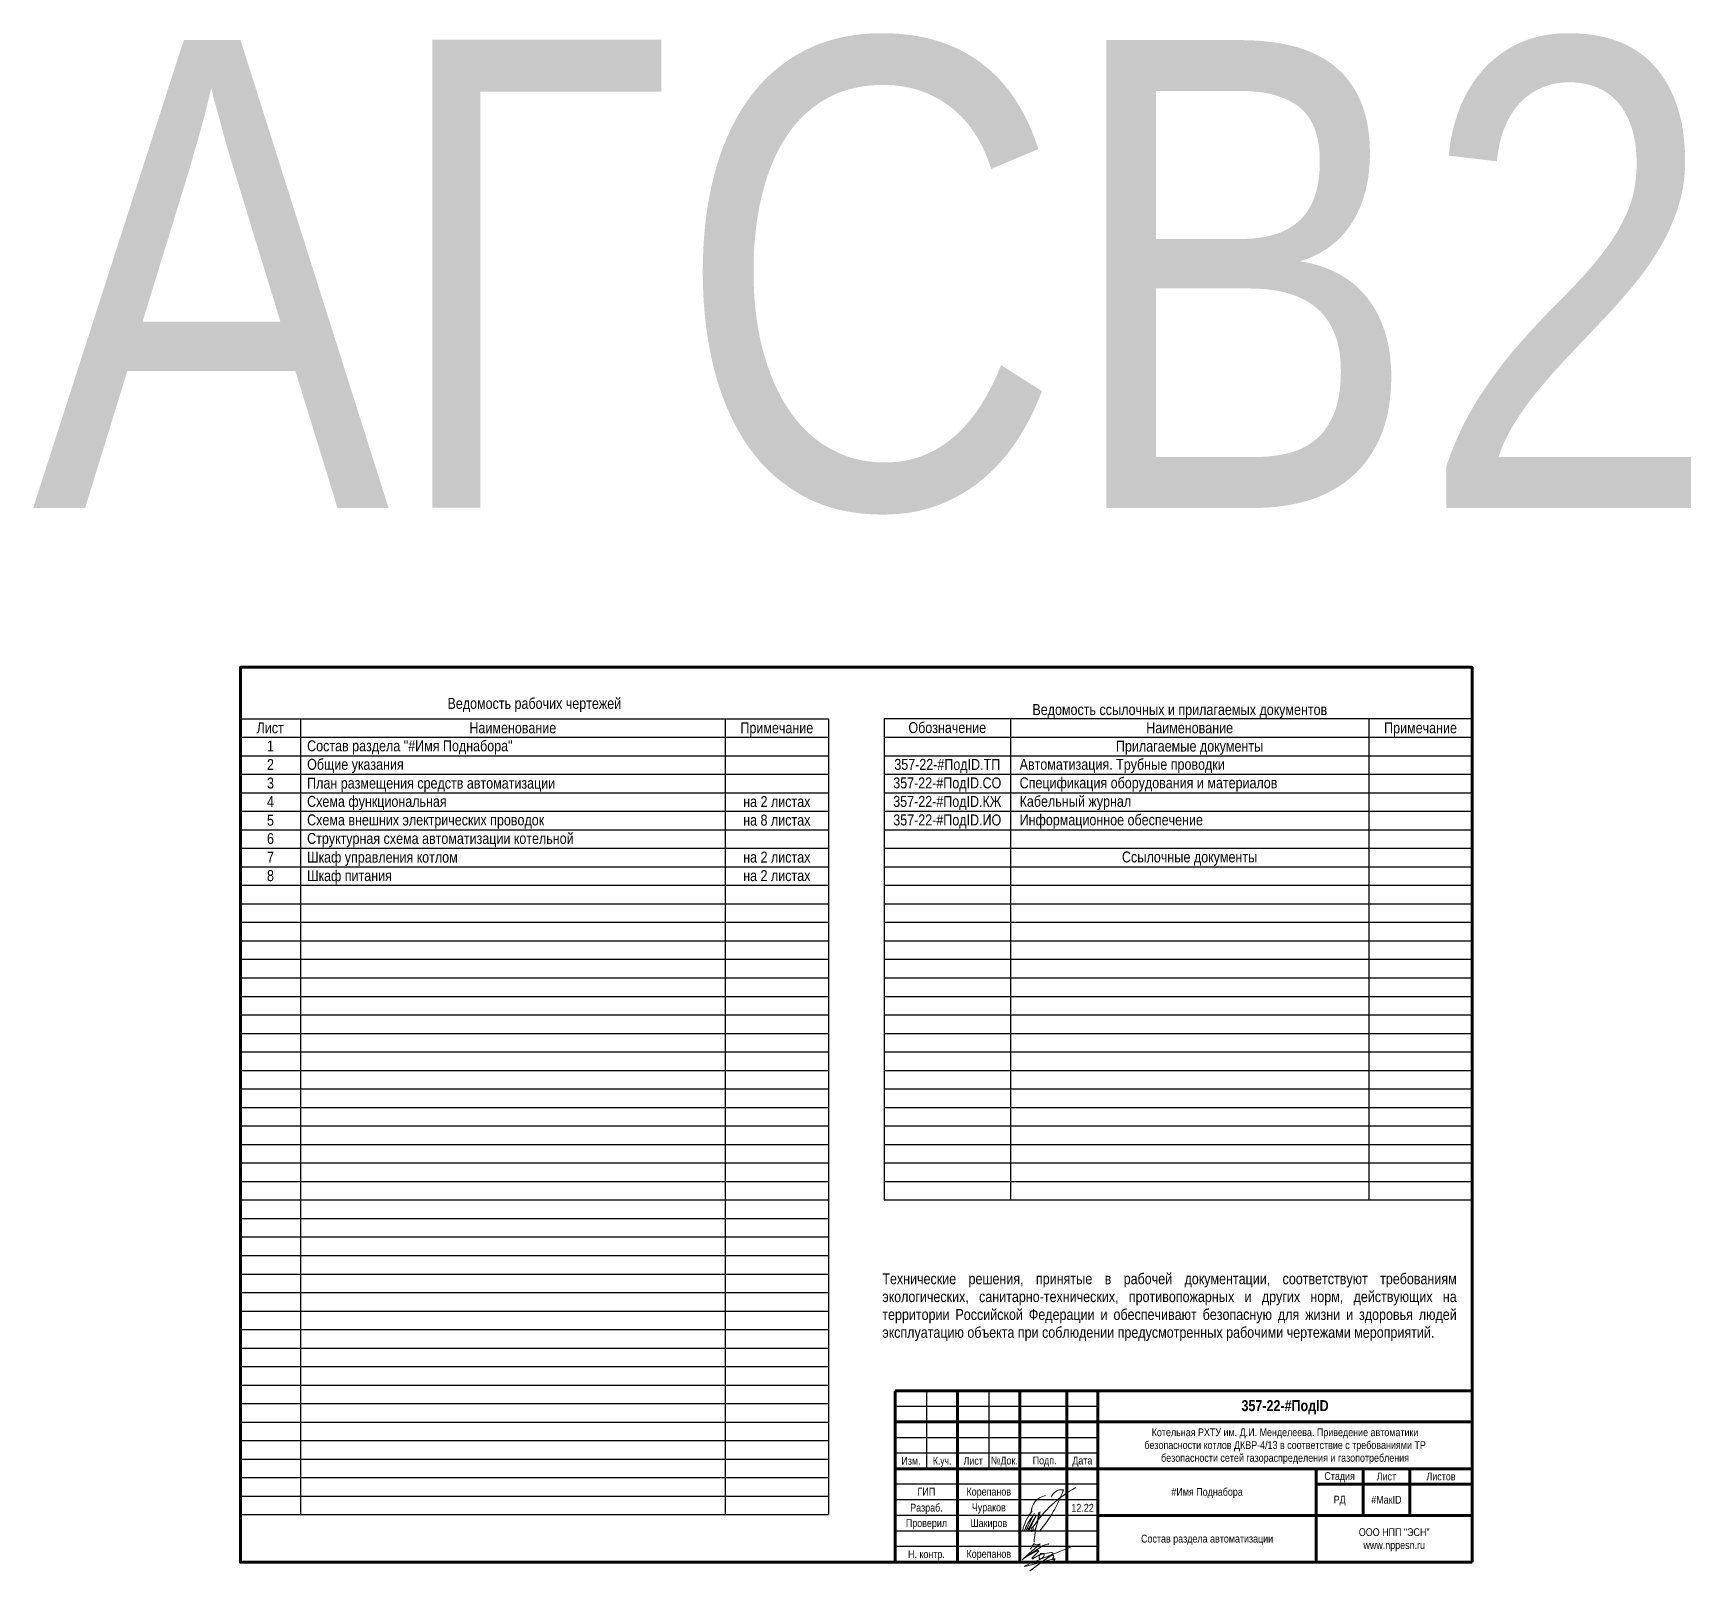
# Model space of a CAD drawing. Header units: millimetres. Extents: x -6000 to 26000, y -6000 to 26000.
# Drawn here: x -46 to 485, y 2 to 495 of the extents above; entities that cross this region are included whole.
import ezdxf

# ---------------------------------------------------------------- set-up
doc = ezdxf.new("R2010")
doc.units = ezdxf.units.MM
doc.header["$MEASUREMENT"] = 0
for name, color, linetype, lineweight in [('0_Ном._пера__1', 7, 'Continuous', 15), ('0_Ном._пера__21', 7, 'Continuous', 30), ('0_Ном._пера__246', 7, 'Continuous', 100), ('2D - Общий_Ном._пера__21', 7, 'Continuous', 30), ('Аннотация - Текст_Ном._пера__1', 7, 'Continuous', 15)]:
    doc.layers.add(name, color=color, linetype=linetype, lineweight=lineweight)
doc.layers.add('0_Ном._пера__9', color=7, linetype='Continuous', lineweight=15, true_color=0x3dad99)
doc.styles.add('СГЕНЕРИР_СТИЛЬ_1', font='')
doc.styles.add('СГЕНЕРИР_СТИЛЬ_4', font='')
doc.styles.get('СГЕНЕРИР_СТИЛЬ_1').set_extended_font_data('Arial Narrow')
doc.styles.get('СГЕНЕРИР_СТИЛЬ_4').set_extended_font_data('Arial Narrow', bold=True)

msp = doc.modelspace()

# ---------------------------------------------------------------- linework, layer by layer
at = {"layer": '0_Ном._пера__21', "color": 7, "linetype": 'Continuous', "lineweight": 30}
for p, q in [((415, 60), (230, 60)), ((230, 60), (230, 5)), ((240, 60), (240, 35)), ((250, 60), (250, 5)), ((260, 60), (260, 35)), ((270, 60), (270, 5)), ((285, 60), (285, 5)), ((295, 60), (295, 5)), ((230, 55), (295, 55)), ((415, 50), (230, 50)), ((230, 45), (295, 45)), ((295, 40), (230, 40)), ((415, 35), (230, 35)), ((365, 5), (365, 35)), ((380, 35), (380, 20)), ((395, 35), (395, 20)), ((295, 30), (230, 30)), ((415, 30), (365, 30)), ((295, 25), (230, 25)), ((295, 20), (230, 20)), ((415, 20), (295, 20)), ((295, 15), (230, 15)), ((295, 10), (230, 10))]:
    msp.add_line(p, q, dxfattribs=at)
at = {"layer": '0_Ном._пера__246', "color": 7, "linetype": 'Continuous', "lineweight": 100}
for p, q in [((415, 60), (230, 60)), ((230, 60), (230, 5)), ((250, 60), (250, 5)), ((270, 60), (270, 5)), ((285, 60), (285, 5)), ((295, 60), (295, 5)), ((415, 50), (230, 50)), ((415, 35), (230, 35)), ((365, 5), (365, 35)), ((380, 35), (380, 20)), ((395, 35), (395, 20)), ((415, 30), (365, 30)), ((415, 20), (295, 20))]:
    msp.add_line(p, q, dxfattribs=at)
at = {"layer": '0_Ном._пера__246', "color": 7, "linetype": 'Continuous', "lineweight": 100, "flags": 128}
msp.add_lwpolyline([(415, 5), (415, 292), (20, 292), (20, 5)], close=True, dxfattribs=at)
at = {"layer": '0_Ном._пера__9', "color": 135, "linetype": 'Continuous', "lineweight": 15, "true_color": 0x3dad99}
for p, q in [((274.54, 20.66), (271.86, 15.11)), ((272.35, 15.01), (275.1, 19.8)), ((275.1, 19.8), (272.84, 15.11)), ((274.53, 14.85), (275.27, 16.59)), ((275.49, 17.36), (276.47, 21.13)), ((275.49, 17.36), (276.07, 21.1)), ((273.33, 15.01), (273.51, 15.33)), ((274.27, 15.94), (274.13, 14.9))]:
    msp.add_line(p, q, dxfattribs=at)
at = {"layer": '0_Ном._пера__9', "color": 135, "linetype": 'Continuous', "lineweight": 15, "true_color": 0x3dad99, "flags": 128}
for points in [[(273.37, 9.24), (274.48, 10.87, -0.414214), (274.51, 10.88), (274.64, 10.79, 0.267949), (275.98, 10.69), (276.48, 10.93, -0.775573), (276.51, 10.9), (271.17, 6.15), (270.81, 5.81), (270.95, 5.95, 0.030067), (271.39, 6.32), (276.91, 10.01, -0.091908), (278.11, 10.6), (279.12, 10.86, -0.933541), (279.19, 10.74)], [(271.87, 6.63), (275.11, 8.47, -0.08719), (275.64, 8.7), (275.75, 8.73, -0.702393), (275.98, 8.39), (273.94, 6.37, 0.136086), (273.9, 6.26, 0.443716), (274.02, 6.12), (274.18, 6.12, 0.161222), (274.25, 6.15), (276.29, 7.35, -0.026522), (276.38, 7.41, -0.768791), (276.46, 7.34), (276.23, 6.9, 0.105043), (276.11, 6.49, 0.43472), (276.54, 6.02, 0.16132), (276.66, 6.07), (277.28, 6.52, 0.102211), (277.56, 6.84), (277.58, 6.88, -0.023478), (277.62, 6.94, 0.197304), (277.75, 7.49, 0.161257), (277.69, 7.61, 0.094433), (277.46, 7.76), (277.44, 7.77, 0.083774), (277.2, 7.82, 0.05387), (276.8, 7.8, 0.985858), (276.69, 7.48), (278.65, 7.92, -0.027151), (278.73, 7.93), (280.02, 8.08, -0.046388), (280.15, 8.08), (280.38, 8.06, -0.65616), (280.5, 7.71), (273.14, 2.24), (279.32, 6.73), (280.16, 7.29), (280.27, 7.3, -0.038414), (280.38, 7.31), (280.48, 7.31), (280.5, 7.31, -0.402341), (280.8, 6.7, 0.020676), (280.78, 6.65), (280.55, 6.27, 0.467701), (280.83, 5.66, 0.131652), (281.07, 5.75, 0.726247), (280.97, 6.12), (280.88, 6.13, 0.115506), (280.74, 6.12), (274.6, 4.41), (271.6, 3.58), (271.48, 3.59, -0.747293), (271.44, 3.74), (273.5, 4.72), (286.93, 10.19)]]:
    msp.add_lwpolyline(points, format="xyb", dxfattribs=at)
at = {"layer": '0_Ном._пера__9', "color": 135, "linetype": 'Continuous', "lineweight": 15, "true_color": 0x3dad99}
for centre, radius, start, end in [((306.41, -4.83), 38.51, 118.6981, 146.8966), ((243.78, 42.51), 42.61, 319.6537, 340.3805), ((283.34, 24.72), 3.52, 80.6082, 161.7985), ((283.79, 12.77), 13.12, 138.6736, 169.7126), ((279.27, 20.86), 5.66, 101.6434, 180.3746), ((286.05, 9.76), 15.59, 139.9163, 160.3208), ((272.19, 15.31), 0.668, 353.3227, 96.6773), ((296.11, 11.12), 21.55, 163.167, 179.0964), ((273.35, 15.61), 0.661, 268.7016, 341.1724)]:
    msp.add_arc(centre, radius, start, end, dxfattribs=at)
msp.add_ellipse((273.9, 15.54), major_axis=(0.248, 0.662), ratio=0.421875, dxfattribs=at)
at = {"layer": '2D - Общий_Ном._пера__21', "color": 7, "linetype": 'Continuous', "lineweight": 30}
for p, q in [((20, 275.49), (208.58, 275.49)), ((20, 21.51), (20, 275.49)), ((39.29, 275.49), (39.29, 20.26)), ((175.45, 275.49), (175.45, 20.26)), ((208.58, 275.49), (208.58, 20.26)), ((415, 275.49), (226.42, 275.49)), ((226.42, 275.49), (226.42, 121.17)), ((266.95, 275.49), (266.95, 121.17)), ((381.87, 275.49), (381.87, 121.17)), ((415, 121.17), (415, 275.49)), ((20, 269.55), (208.58, 269.55)), ((226.42, 269.55), (415, 269.55)), ((20, 263.62), (208.58, 263.62)), ((226.42, 263.62), (415, 263.62)), ((20, 257.68), (208.58, 257.68)), ((226.42, 257.68), (415, 257.68)), ((20, 251.75), (208.58, 251.75)), ((226.42, 251.75), (415, 251.75)), ((20, 245.81), (208.58, 245.81)), ((226.42, 245.81), (415, 245.81)), ((20, 239.88), (208.58, 239.88)), ((226.42, 239.88), (415, 239.88)), ((20, 233.94), (208.58, 233.94)), ((226.42, 233.94), (415, 233.94)), ((20, 228.01), (208.58, 228.01)), ((226.42, 228.01), (415, 228.01)), ((20, 222.07), (208.58, 222.07)), ((226.42, 222.07), (415, 222.07)), ((20, 216.13), (208.58, 216.13)), ((226.42, 216.13), (415, 216.13)), ((20, 210.2), (208.58, 210.2)), ((226.42, 210.2), (415, 210.2)), ((20, 204.26), (208.58, 204.26)), ((226.42, 204.26), (415, 204.26)), ((20, 198.33), (208.58, 198.33)), ((226.42, 198.33), (415, 198.33)), ((20, 192.39), (208.58, 192.39)), ((226.42, 192.39), (415, 192.39)), ((20, 186.46), (208.58, 186.46)), ((226.42, 186.46), (415, 186.46)), ((20, 180.52), (208.58, 180.52)), ((226.42, 180.52), (415, 180.52)), ((20, 174.59), (208.58, 174.59)), ((226.42, 174.59), (415, 174.59)), ((20, 168.65), (208.58, 168.65)), ((226.42, 168.65), (415, 168.65)), ((20, 162.71), (208.58, 162.71)), ((226.42, 162.71), (415, 162.71)), ((20, 156.78), (208.58, 156.78)), ((226.42, 156.78), (415, 156.78)), ((20, 150.84), (208.58, 150.84)), ((226.42, 150.84), (415, 150.84)), ((20, 144.91), (208.58, 144.91)), ((226.42, 144.91), (415, 144.91)), ((20, 138.97), (208.58, 138.97)), ((226.42, 138.97), (415, 138.97)), ((20, 133.04), (208.58, 133.04)), ((226.42, 133.04), (415, 133.04)), ((20, 127.1), (208.58, 127.1)), ((226.42, 127.1), (415, 127.1)), ((20, 121.17), (208.58, 121.17)), ((226.42, 121.17), (415, 121.17)), ((20, 115.23), (208.58, 115.23)), ((20, 109.29), (208.58, 109.29)), ((20, 103.36), (208.58, 103.36)), ((20, 97.42), (208.58, 97.42)), ((20, 91.49), (208.58, 91.49)), ((20, 85.55), (208.58, 85.55)), ((20, 79.62), (208.58, 79.62)), ((20, 73.68), (208.58, 73.68)), ((20, 67.74), (208.58, 67.74)), ((20, 61.81), (208.58, 61.81)), ((20, 55.87), (208.58, 55.87)), ((20, 49.94), (208.58, 49.94)), ((20, 44), (208.58, 44)), ((20, 38.07), (208.58, 38.07)), ((20, 32.13), (208.58, 32.13)), ((20, 26.2), (208.58, 26.2)), ((20, 20.26), (208.58, 20.26))]:
    msp.add_line(p, q, dxfattribs=at)

# ---------------------------------------------------------------- texts
at = {"layer": '0_Ном._пера__1', "color": 7, "linetype": 'Continuous', "lineweight": 15, "attachment_point": 5}
for s, insert, char_height, style in [('\\A1;{\\pqc;\\fArial Narrow|b1|i0|c204|p34;357-22\\fArial Narrow|b1|i0|c204|p34;-\\fArial Narrow|b1|i0|c204|p34;#ПодID}', (355, 54.71), 3.5, 'СГЕНЕРИР_СТИЛЬ_4'), ('\\A1;{\\pqc;\\fArial Narrow|b0|i0|c204|p34;Изм.}', (235.04, 37.51), 2.5, 'СГЕНЕРИР_СТИЛЬ_1'), ('\\A1;{\\W0.950000x;\\pqc;\\fArial Narrow|b0|i0|c204|p34;К.уч.}', (245.04, 37.17), 2.5, 'СГЕНЕРИР_СТИЛЬ_1'), ('\\A1;{\\pqc;\\fArial Narrow|b0|i0|c204|p34;Лист}', (255, 37.51), 2.5, 'СГЕНЕРИР_СТИЛЬ_1'), ('\\A1;{\\pqc;\\fArial Narrow|b0|i0|c204|p34;№Док.}', (265, 37.24), 2.5, 'СГЕНЕРИР_СТИЛЬ_1'), ('\\A1;{\\pqc;\\fArial Narrow|b0|i0|c204|p34; Подп.}', (277.5, 37.28), 2.5, 'СГЕНЕРИР_СТИЛЬ_1'), ('\\A1;{\\pqc;\\fArial Narrow|b0|i0|c204|p34;Дата}', (290, 37.24), 2.5, 'СГЕНЕРИР_СТИЛЬ_1'), ('\\A1;{\\pqc;\\fArial Narrow|b0|i0|c204|p34;Стадия}', (372.5, 32.28), 2.5, 'СГЕНЕРИР_СТИЛЬ_1'), ('\\A1;{\\pqc;\\fArial Narrow|b0|i0|c204|p34;Лист}', (387.5, 32.49), 2.5, 'СГЕНЕРИР_СТИЛЬ_1'), ('\\A1;{\\pqc;\\fArial Narrow|b0|i0|c204|p34;Листов}', (405, 32.49), 2.5, 'СГЕНЕРИР_СТИЛЬ_1'), ('\\A1;{\\pqc;\\fArial Narrow|b0|i0|c204|p34;#Имя Поднабора}', (330, 27.19), 2.5, 'СГЕНЕРИР_СТИЛЬ_1'), ('\\A1;{\\pqc;\\fArial Narrow|b0|i0|c204|p34;РД}', (372.5, 24.72), 2.5, 'СГЕНЕРИР_СТИЛЬ_1'), ('\\A1;{\\pqc;\\fArial Narrow|b0|i0|c204|p34;#МакID}', (387.5, 25.01), 2.5, 'СГЕНЕРИР_СТИЛЬ_1'), ('\\A1;{\\pqc;\\fArial Narrow|b0|i0|c204|p34;Состав раздела автоматизации}', (330, 12.19), 2.5, 'СГЕНЕРИР_СТИЛЬ_1')]:
    msp.add_mtext(s, dxfattribs=dict(at, insert=insert, char_height=char_height, style=style))
at = {"layer": '0_Ном._пера__1', "color": 7, "linetype": 'Continuous', "lineweight": 15, "insert": (355, 42.19), "char_height": 2.5, "width": 102.1134, "attachment_point": 5, "line_spacing_factor": 0.984993, "style": 'СГЕНЕРИР_СТИЛЬ_1'}
msp.add_mtext('\\A1;{\\pqc;\\fArial Narrow|b0|i0|c204|p34;Котельная РХТУ им. Д.И. Менделеева. Приведение автоматики безопасности котлов ДКВР-4/13 в соответствие с требованиями ТР безопасности сетей газораспределения и газопотребления}', dxfattribs=at)
at = {"layer": '0_Ном._пера__1', "color": 7, "linetype": 'Continuous', "lineweight": 15, "insert": (390, 12.19), "char_height": 2.5, "attachment_point": 5, "line_spacing_factor": 0.996855, "style": 'СГЕНЕРИР_СТИЛЬ_1'}
msp.add_mtext('\\A1;{\\pqc;\\fArial Narrow|b0|i0|c204|p34;ООО НПП "ЭСН"\\P\\pqc;\\fArial Narrow|b0|i0|c204|p34;www.nppesn.ru}', dxfattribs=at)
at = {"layer": 'Аннотация - Текст_Ном._пера__1', "color": 7, "linetype": 'Continuous', "lineweight": 15, "style": 'СГЕНЕРИР_СТИЛЬ_1'}
for s, insert, char_height, attachment_point in [('\\A1;{\\pqc;\\fArial Narrow|b0|i0|c204|p34;АГСВ\\fArial Narrow|b0|i0|c204|p34;2}', (223.48, 493.08), 150, 2), ('\\A1;{\\pqc;\\fArial Narrow|b0|i0|c204|p34;Ведомо\\fArial Narrow|b0|i0|c204|p34;с\\fArial Narrow|b0|i0|c204|p34;ть рабочих чертежей}', (114.26, 282.14), 3.5, 2), ('\\A1;{\\pqc;\\fArial Narrow|b0|i0|c204|p34;Ведомость ссылочных и прилагаемых документов}', (321.25, 280.16), 3.5, 2), ('\\A1;{\\pqc;\\fArial Narrow|b0|i0|c204|p34;Лист}', (29.56, 274.31), 3.5, 2), ('\\A1;{\\pqc;\\fArial Narrow|b0|i0|c204|p34;Наименование}', (107.37, 274.31), 3.5, 2), ('\\A1;{\\pqc;\\fArial Narrow|b0|i0|c204|p34;Примечание}', (192.02, 274.31), 3.5, 2), ('\\A1;{\\pqc;\\fArial Narrow|b0|i0|c204|p34;Обозначение}', (246.68, 274.39), 3.5, 2), ('\\A1;{\\pqc;\\fArial Narrow|b0|i0|c204|p34;Наименование}', (324.41, 274.31), 3.5, 2), ('\\A1;{\\pqc;\\fArial Narrow|b0|i0|c204|p34;Примечание}', (398.44, 274.31), 3.5, 2), ('\\A1;{\\pqc;\\fArial Narrow|b0|i0|c204|p34;1}', (29.64, 268.48), 3.5, 2), ('\\A1;{\\pql;\\fArial Narrow|b0|i0|c204|p34;Состав раздела \\fArial Narrow|b0|i0|c204|p34;"\\fArial Narrow|b0|i0|c204|p34;#Имя Поднабора\\fArial Narrow|b0|i0|c204|p34;"}', (41.4, 268.54), 3.5, 1), ('\\A1;{\\pqc;\\fArial Narrow|b0|i0|c204|p34;Прилагаемые \\fArial Narrow|b0|i0|c204|p34;документы}', (324.41, 268.46), 3.5, 2), ('\\A1;{\\pqc;\\fArial Narrow|b0|i0|c204|p34;2}', (29.64, 262.54), 3.5, 2), ('\\A1;{\\pql;\\fArial Narrow|b0|i0|c204|p34;Общие указания}', (41.4, 262.61), 3.5, 1), ('\\A1;{\\pqc;\\fArial Narrow|b0|i0|c204|p34;357-22\\fArial Narrow|b0|i0|c204|p34;-\\fArial Narrow|b0|i0|c204|p34;#ПодID\\fArial Narrow|b0|i0|c204|p34;.ТП}', (246.68, 262.58), 3.5, 2), ('\\A1;{\\pql;\\fArial Narrow|b0|i0|c204|p34;Автоматизация. Т\\fArial Narrow|b0|i0|c204|p34;рубны\\fArial Narrow|b0|i0|c204|p34;е\\fArial Narrow|b0|i0|c204|p34; провод\\fArial Narrow|b0|i0|c204|p34;ки}', (269.89, 262.61), 3.5, 1), ('\\A1;{\\pqc;\\fArial Narrow|b0|i0|c204|p34;3}', (29.64, 256.6), 3.5, 2), ('\\A1;{\\pql;\\fArial Narrow|b0|i0|c204|p34;План размещения средств автоматизации}', (41.4, 256.59), 3.5, 1), ('\\A1;{\\pqc;\\fArial Narrow|b0|i0|c204|p34;357-22\\fArial Narrow|b0|i0|c204|p34;-\\fArial Narrow|b0|i0|c204|p34;#ПодID\\fArial Narrow|b0|i0|c204|p34;.СО}', (246.68, 256.65), 3.5, 2), ('\\A1;{\\pql;\\fArial Narrow|b0|i0|c204|p34;Спецификация оборудования и материалов}', (269.89, 256.67), 3.5, 1), ('\\A1;{\\pqc;\\fArial Narrow|b0|i0|c204|p34;4}', (29.64, 250.65), 3.5, 2), ('\\A1;{\\pql;\\fArial Narrow|b0|i0|c204|p34;Схема \\fArial Narrow|b0|i0|c204|p34;функциональная}', (41.4, 250.72), 3.5, 1), ('\\A1;{\\pqc;\\fArial Narrow|b0|i0|c204|p34;на \\fArial Narrow|b0|i0|c204|p34;2\\fArial Narrow|b0|i0|c204|p34; листах}', (192.02, 250.67), 3.5, 2), ('\\A1;{\\pqc;\\fArial Narrow|b0|i0|c204|p34;357-22\\fArial Narrow|b0|i0|c204|p34;-\\fArial Narrow|b0|i0|c204|p34;#ПодID\\fArial Narrow|b0|i0|c204|p34;.КЖ}', (246.68, 250.71), 3.5, 2), ('\\A1;{\\pql;\\fArial Narrow|b0|i0|c204|p34;Кабельный журнал}', (269.89, 250.74), 3.5, 1), ('\\A1;{\\pqc;\\fArial Narrow|b0|i0|c204|p34;5}', (29.64, 244.68), 3.5, 2), ('\\A1;{\\pql;\\fArial Narrow|b0|i0|c204|p34;Схема внешних электрических проводок}', (41.4, 244.78), 3.5, 1), ('\\A1;{\\pqc;\\fArial Narrow|b0|i0|c204|p34;на \\fArial Narrow|b0|i0|c204|p34;8\\fArial Narrow|b0|i0|c204|p34; листах}', (192.02, 244.73), 3.5, 2), ('\\A1;{\\pqc;\\fArial Narrow|b0|i0|c204|p34;357-22\\fArial Narrow|b0|i0|c204|p34;-\\fArial Narrow|b0|i0|c204|p34;#ПодID\\fArial Narrow|b0|i0|c204|p34;.ИО}', (246.68, 244.78), 3.5, 2), ('\\A1;{\\pql;\\fArial Narrow|b0|i0|c204|p34;Информационное обеспечение}', (269.89, 244.8), 3.5, 1), ('\\A1;{\\pqc;\\fArial Narrow|b0|i0|c204|p34;6}', (29.64, 238.8), 3.5, 2), ('\\A1;{\\pql;\\fArial Narrow|b0|i0|c204|p34;Структурная схема автоматизации котельной}', (41.4, 238.84), 3.5, 1), ('\\A1;{\\pqc;\\fArial Narrow|b0|i0|c204|p34;7}', (29.64, 232.81), 3.5, 2), ('\\A1;{\\pql;\\fArial Narrow|b0|i0|c204|p34;Шкаф управления котлом}', (41.4, 232.85), 3.5, 1), ('\\A1;{\\pqc;\\fArial Narrow|b0|i0|c204|p34;на \\fArial Narrow|b0|i0|c204|p34;2\\fArial Narrow|b0|i0|c204|p34; листах}', (192.02, 232.86), 3.5, 2), ('\\A1;{\\pqc;\\fArial Narrow|b0|i0|c204|p34;Ссылочные \\fArial Narrow|b0|i0|c204|p34;документы}', (324.41, 232.91), 3.5, 2), ('\\A1;{\\pqc;\\fArial Narrow|b0|i0|c204|p34;8}', (29.64, 226.93), 3.5, 2), ('\\A1;{\\pql;\\fArial Narrow|b0|i0|c204|p34;Шкаф \\fArial Narrow|b0|i0|c204|p34;питания}', (41.4, 226.91), 3.5, 1), ('\\A1;{\\pqc;\\fArial Narrow|b0|i0|c204|p34;на \\fArial Narrow|b0|i0|c204|p34;2\\fArial Narrow|b0|i0|c204|p34; листах}', (192.02, 226.93), 3.5, 2), ('\\A1;{\\pqc;\\fArial Narrow|b0|i0|c204|p34;ГИП}', (240, 28.88), 2.5, 2), ('\\A1;{\\pqc;\\fArial Narrow|b0|i0|c204|p34;Корепанов}', (260, 28.88), 2.5, 2), ('\\A1;{\\pqc;\\fArial Narrow|b0|i0|c204|p34;Разраб.}', (240, 23.76), 2.5, 2), ('\\A1;{\\pqc;\\fArial Narrow|b0|i0|c204|p34;Чураков}', (260, 23.84), 2.5, 2), ('\\A1;{\\pqc;\\fArial Narrow|b0|i0|c204|p34;12.22}', (290.08, 23.7), 2.5, 2), ('\\A1;{\\pqc;\\fArial Narrow|b0|i0|c204|p34;Проверил}', (240, 18.79), 2.5, 2), ('\\A1;{\\pqc;\\fArial Narrow|b0|i0|c204|p34;Шакиров}', (260, 18.79), 2.5, 2), ('\\A1;{\\pqc;\\fArial Narrow|b0|i0|c204|p34;Н. контр.}', (240, 8.84), 2.5, 2), ('\\A1;{\\pqc;\\fArial Narrow|b0|i0|c204|p34;Корепанов}', (260, 8.92), 2.5, 2)]:
    msp.add_mtext(s, dxfattribs=dict(at, insert=insert, char_height=char_height, attachment_point=attachment_point))
at = {"layer": 'Аннотация - Текст_Ном._пера__1', "color": 7, "linetype": 'Continuous', "lineweight": 15, "insert": (225.85, 97.65), "char_height": 3.5, "width": 183.647, "attachment_point": 1, "line_spacing_factor": 0.981995, "style": 'СГЕНЕРИР_СТИЛЬ_1'}
msp.add_mtext('\\A1;{\\pqj;\\fArial Narrow|b0|i0|c204|p34;Технические решения, принятые в рабочей документации, соответствуют требованиям экологических, санитарно-технических, противопожарных и других норм, действующих на территории Российской Федерации и обеспечивают безопасную для жизни и здоровья людей эксплуатацию объекта при соблюдении предусмотренных\\fArial Narrow|b0|i0|c204|p34; рабочими чертежами мероприятий.}', dxfattribs=at)

doc.saveas('drawing.dxf')
